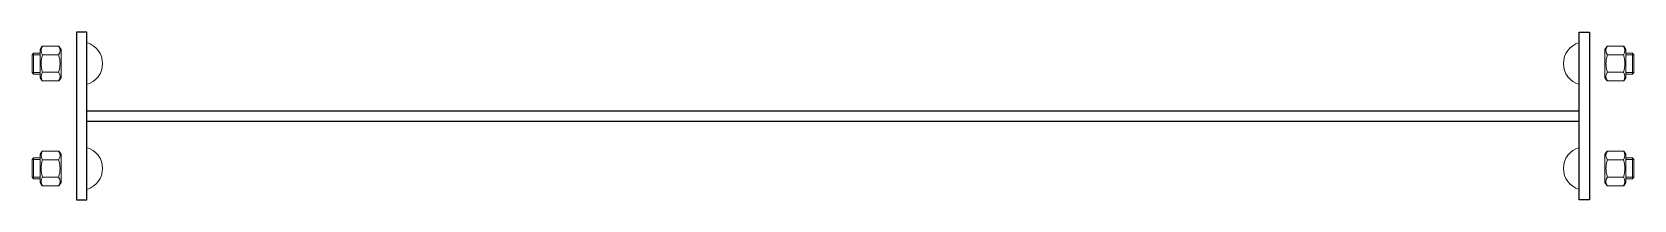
# Model space of a CAD drawing. Header units: metres. Extents: x -0.03 to 1.5, y -0.08 to 0.08.
import ezdxf

# ---------------------------------------------------------------- set-up
doc = ezdxf.new("R2010")
doc.units = ezdxf.units.M
doc.header["$MEASUREMENT"] = 0

msp = doc.modelspace()

# ---------------------------------------------------------------- linework, layer by layer
at = {"lineweight": 0}
for p, q in [((-0.0263, 0.0635), (-0.0243, 0.0665)), ((-0.0263, 0.0365), (-0.0263, 0.0635)), ((-0.0083, 0.0665), (-0.0243, 0.0665)), ((-0.0063, 0.0635), (-0.0083, 0.0665)), ((-0.0063, 0.0365), (-0.0063, 0.0635)), ((1.4713, 0.0635), (1.4733, 0.0665)), ((1.4713, 0.0365), (1.4713, 0.0635)), ((1.4733, 0.0665), (1.4893, 0.0665)), ((1.4913, 0.0635), (1.4893, 0.0665)), ((1.4913, 0.0365), (1.4913, 0.0635)), ((-0.034, 0.0585), (-0.0325, 0.06)), ((-0.034, 0.0585), (-0.0263, 0.0585)), ((-0.034, 0.0585), (-0.034, 0.0415)), ((-0.0325, 0.06), (-0.0325, 0.04)), ((-0.0263, 0.06), (-0.0325, 0.06)), ((-0.0086, 0.0582), (-0.0239, 0.0582)), ((1.4736, 0.0582), (1.4889, 0.0582)), ((1.4913, 0.06), (1.4975, 0.06)), ((1.499, 0.0585), (1.4913, 0.0585)), ((1.4975, 0.06), (1.4975, 0.04)), ((1.499, 0.0585), (1.4975, 0.06)), ((1.499, 0.0585), (1.499, 0.0415)), ((-0.034, 0.0415), (-0.0263, 0.0415)), ((-0.0325, 0.04), (-0.034, 0.0415)), ((-0.0325, 0.04), (-0.0263, 0.04)), ((-0.0263, 0.0365), (-0.0243, 0.0335)), ((-0.0083, 0.0335), (-0.0243, 0.0335)), ((-0.0239, 0.0418), (-0.0086, 0.0418)), ((-0.0063, 0.0365), (-0.0083, 0.0335)), ((1.4713, 0.0365), (1.4733, 0.0335)), ((1.4733, 0.0335), (1.4893, 0.0335)), ((1.4889, 0.0418), (1.4736, 0.0418)), ((1.4913, 0.0365), (1.4893, 0.0335)), ((1.499, 0.0415), (1.4913, 0.0415)), ((1.4975, 0.04), (1.4913, 0.04)), ((1.4975, 0.04), (1.499, 0.0415)), ((-0.034, -0.0415), (-0.0325, -0.04)), ((-0.034, -0.0415), (-0.0263, -0.0415)), ((-0.034, -0.0415), (-0.034, -0.0585)), ((-0.0325, -0.04), (-0.0325, -0.06)), ((-0.0263, -0.04), (-0.0325, -0.04)), ((-0.0263, -0.0365), (-0.0243, -0.0335)), ((-0.0263, -0.0635), (-0.0263, -0.0365)), ((-0.0083, -0.0335), (-0.0243, -0.0335)), ((-0.0086, -0.0418), (-0.0239, -0.0418)), ((-0.0063, -0.0365), (-0.0083, -0.0335)), ((-0.0063, -0.0635), (-0.0063, -0.0365)), ((1.4713, -0.0365), (1.4733, -0.0335)), ((1.4713, -0.0635), (1.4713, -0.0365)), ((1.4733, -0.0335), (1.4893, -0.0335)), ((1.4736, -0.0418), (1.4889, -0.0418)), ((1.4913, -0.0365), (1.4893, -0.0335)), ((1.4913, -0.0635), (1.4913, -0.0365)), ((1.4913, -0.04), (1.4975, -0.04)), ((1.499, -0.0415), (1.4913, -0.0415)), ((1.4975, -0.04), (1.4975, -0.06)), ((1.499, -0.0415), (1.4975, -0.04)), ((1.499, -0.0415), (1.499, -0.0585)), ((-0.034, -0.0585), (-0.0263, -0.0585)), ((-0.0325, -0.06), (-0.034, -0.0585)), ((-0.0325, -0.06), (-0.0263, -0.06)), ((-0.0239, -0.0582), (-0.0086, -0.0582)), ((1.4889, -0.0582), (1.4736, -0.0582)), ((1.499, -0.0585), (1.4913, -0.0585)), ((1.4975, -0.06), (1.4913, -0.06)), ((1.4975, -0.06), (1.499, -0.0585)), ((-0.0263, -0.0635), (-0.0243, -0.0665)), ((-0.0083, -0.0665), (-0.0243, -0.0665)), ((-0.0063, -0.0635), (-0.0083, -0.0665)), ((1.4713, -0.0635), (1.4733, -0.0665)), ((1.4733, -0.0665), (1.4893, -0.0665)), ((1.4913, -0.0635), (1.4893, -0.0665))]:
    msp.add_line(p, q, dxfattribs=at)
for p, q in [((0.0185, 0.005), (1.4465, 0.005)), ((0.0185, -0.005), (1.4465, -0.005))]:
    msp.add_line(p, q)
at = {"flags": 128}
for points in [[(0.0085, -0.08), (0.0185, -0.08), (0.0185, 0.08), (0.0085, 0.08)], [(1.4565, -0.08), (1.4465, -0.08), (1.4465, 0.08), (1.4565, 0.08)]]:
    msp.add_lwpolyline(points, close=True, dxfattribs=at)
at = {"lineweight": 0, "extrusion": (0, 0, -1)}
for centre in [(-0.0127, 0.05), (-0.0127, -0.05)]:
    msp.add_arc(centre, 0.0208, 106.2602, 253.7398, dxfattribs=at)
at = {"lineweight": 0}
for centre in [(1.4523, 0.05), (1.4523, -0.05)]:
    msp.add_arc(centre, 0.0208, 106.2602, 253.7398, dxfattribs=at)
at = {"lineweight": 0, "extrusion": (0, 0, -1)}
for centre, major_axis, start_param, end_param in [((-0.0172, 0.0624), (-0.00816, 0), 5.671995, 6.894376), ((1.4803, 0.0624), (-0.00816, 0), 5.671995, 6.894376), ((0.0074, 0.05), (-0.0327, 0), 5.992489, 6.573881), ((1.5049, 0.05), (-0.0327, 0), 5.992489, 6.573881), ((-0.0153, 0.0376), (0.00816, 0), 5.671995, 6.894376), ((1.4822, 0.0376), (0.00816, 0), 5.671995, 6.894376), ((-0.0172, -0.0376), (-0.00816, 0), 5.671995, 6.894376), ((0.0074, -0.05), (-0.0327, 0), 5.992489, 6.573881), ((1.4803, -0.0376), (-0.00816, 0), 5.671995, 6.894376), ((1.5049, -0.05), (-0.0327, 0), 5.992489, 6.573881), ((-0.0153, -0.0624), (0.00816, 0), 5.671995, 6.894376), ((1.4822, -0.0624), (0.00816, 0), 5.671995, 6.894376)]:
    msp.add_ellipse(centre, major_axis=major_axis, ratio=0.88, start_param=start_param, end_param=end_param, dxfattribs=at)
at = {"lineweight": 0}
for centre, major_axis, start_param, end_param in [((-0.0153, 0.0624), (0.00816, 0), 5.671995, 6.894376), ((1.4822, 0.0624), (0.00816, 0), 5.671995, 6.894376), ((-0.0399, 0.05), (0.0327, 0), 5.992489, 6.573881), ((1.4576, 0.05), (0.0327, 0), 5.992489, 6.573881), ((-0.0172, 0.0376), (-0.00816, 0), 5.671995, 6.894376), ((1.4803, 0.0376), (-0.00816, 0), 5.671995, 6.894376), ((-0.0153, -0.0376), (0.00816, 0), 5.671995, 6.894376), ((-0.0399, -0.05), (0.0327, 0), 5.992489, 6.573881), ((1.4822, -0.0376), (0.00816, 0), 5.671995, 6.894376), ((1.4576, -0.05), (0.0327, 0), 5.992489, 6.573881), ((-0.0172, -0.0624), (-0.00816, 0), 5.671995, 6.894376), ((1.4803, -0.0624), (-0.00816, 0), 5.671995, 6.894376)]:
    msp.add_ellipse(centre, major_axis=major_axis, ratio=0.88, start_param=start_param, end_param=end_param, dxfattribs=at)

doc.saveas('drawing.dxf')
